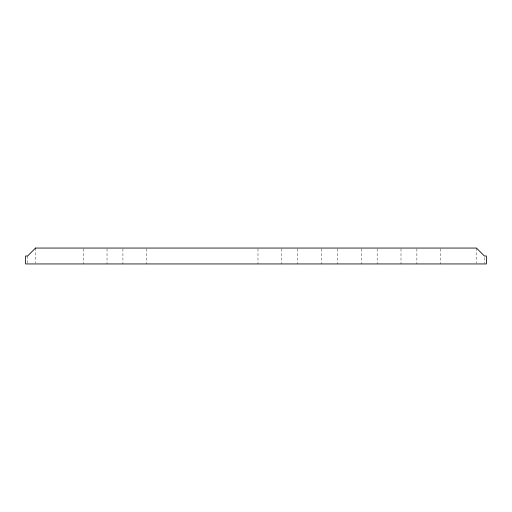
<?xml version="1.0" encoding="UTF-8"?>
<svg xmlns="http://www.w3.org/2000/svg" width="512" height="512" viewBox="0 0 512 512"><rect width="100%" height="100%" fill="white"/><g stroke="black" fill="none" stroke-linecap="round" stroke-linejoin="round"><path stroke-width="0.38" stroke-dasharray="2.56 1.92" d="M484.416 257.587L484.416 263.149M476.467 248.058L476.467 263.149M440.717 248.851L440.717 263.942M416.883 248.851L416.883 263.942M400.992 248.851L400.992 263.942M377.158 248.851L377.158 263.942M361.267 248.851L361.267 263.942M337.434 248.851L337.434 263.942M321.542 248.851L321.542 263.942M297.709 248.851L297.709 263.942M281.818 248.851L281.818 263.942M257.984 248.851L257.984 263.942M146.758 248.851L146.758 263.942M122.925 248.851L122.925 263.942M107.034 248.851L107.034 263.942M83.2 248.851L83.2 263.942M35.533 248.058L35.533 263.149M27.584 256L27.584 263.149"/><path stroke-width="0.77" d="M35.533 248.058L27.584 256L25.6 256L25.6 263.942L486.4 263.942L486.4 256L484.416 256L476.467 248.058L35.533 248.058"/></g></svg>
